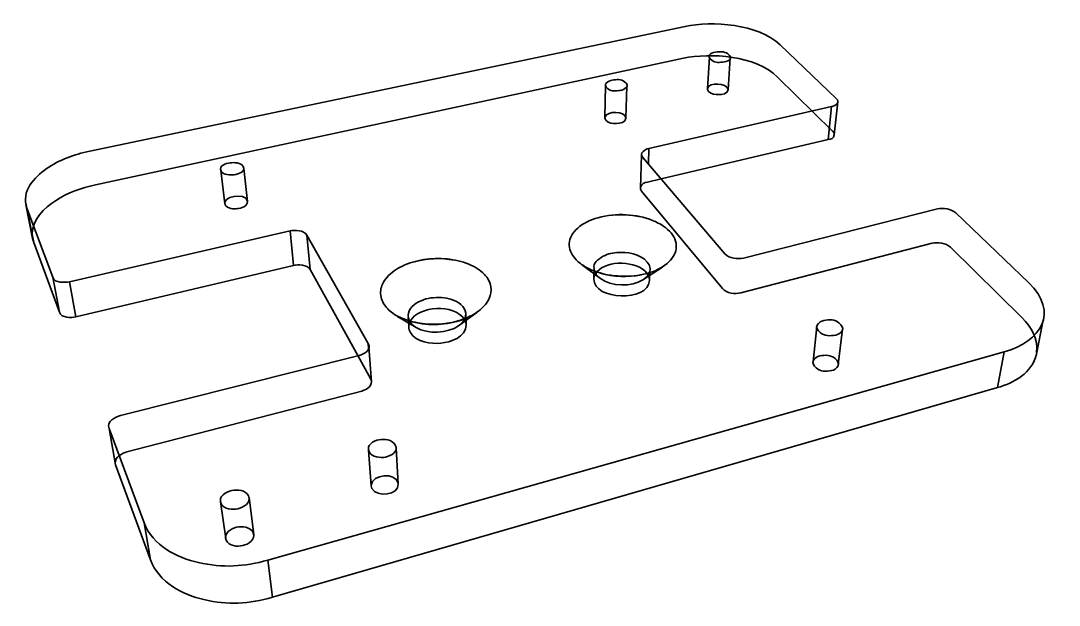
# Model space of a CAD drawing. Header units: inches. Extents: x -7.8 to 10.9, y -9.3 to 8.2.
# Drawn here: x 0.842 to 3.441, y 3.316 to 4.778 of the extents above; entities that cross this region are included whole.
import ezdxf

# ---------------------------------------------------------------- set-up
doc = ezdxf.new("R2010")
doc.units = ezdxf.units.IN
doc.header["$MEASUREMENT"] = 0
doc.layers.add('$DDT_AUDIT_GENERATED_(989)', color=7, linetype='Continuous')

# ---------------------------------------------------------------- blocks, each defined once
blk = doc.blocks.new('block 281')
at = {"layer": '$DDT_AUDIT_GENERATED_(989)', "color": 178, "lineweight": 35, "true_color": 0x070707}
for points in [[(2.5042, 4.7637), (1.0141, 4.4514)], [(2.8824, 4.5838), (2.7427, 4.7175)], [(2.5002, 4.6841), (1.0283, 4.3675)], [(2.5651, 4.6869), (2.5604, 4.6077)], [(2.612, 4.605), (2.6173, 4.6848)], [(2.8736, 4.5016), (2.7359, 4.6371)], [(2.3055, 4.6163), (2.3037, 4.5353)], [(2.3564, 4.5342), (2.3588, 4.6141)], [(2.8775, 4.4926), (2.8863, 4.5749)], [(2.4138, 4.4582), (2.8708, 4.5632)], [(2.8708, 4.5632), (2.8621, 4.4807)], [(2.4444, 4.3823), (2.8621, 4.4807)], [(2.4138, 4.4582), (2.4124, 4.4199)], [(2.3956, 4.4422), (2.3927, 4.3595)], [(2.6042, 4.1948), (2.3987, 4.436)], [(1.3421, 4.4044), (1.3524, 4.3201)], [(1.4088, 4.326), (1.3995, 4.408)], [(2.4106, 4.3744), (2.4444, 4.3823)], [(2.5982, 4.1079), (2.3956, 4.3518)], [(0.8544, 4.3184), (0.8713, 4.2328)], [(0.857, 4.3093), (0.9215, 4.1361)], [(0.857, 4.3093), (0.8739, 4.2236)], [(3.1358, 4.307), (2.6503, 4.1842)], [(3.3647, 4.1222), (3.1819, 4.2971)], [(0.9632, 4.1252), (1.5156, 4.252)], [(1.5156, 4.252), (1.5241, 4.1657)], [(1.5577, 4.2418), (1.7111, 3.9703)], [(1.5577, 4.2418), (1.5656, 4.1554)], [(0.8739, 4.2236), (0.9384, 4.0485)], [(3.123, 4.2213), (2.6435, 4.0972)], [(3.348, 4.0345), (3.1685, 4.2113)], [(0.9795, 4.0375), (1.5241, 4.1657)], [(2.2484, 4.1657), (2.2922, 4.1332)], [(2.3988, 4.1298), (2.4475, 4.1617)], [(0.9215, 4.1361), (0.9384, 4.0485)], [(1.5656, 4.1554), (1.6848, 3.9401)], [(2.2767, 4.158), (2.2762, 4.132)], [(2.4152, 4.1281), (2.4162, 4.152)], [(0.9632, 4.1252), (0.9795, 4.0375)], [(1.7848, 4.0383), (1.8312, 4.0105)], [(1.8113, 4.0357), (1.8117, 4.0277)], [(1.9374, 4.0151), (1.9831, 4.0481)], [(1.956, 4.017), (1.9552, 4.0427)], [(3.3835, 3.9439), (3.4006, 4.0296)], [(1.8117, 4.0274), (1.8126, 4.0113)], [(2.8343, 4.0133), (2.8247, 3.9246)], [(2.8877, 3.9176), (2.8982, 4.0062)], [(1.7111, 3.9703), (1.712, 3.9579)], [(1.7193, 3.875), (1.7131, 3.9622)], [(1.6882, 3.9409), (1.0915, 3.79)], [(1.4602, 3.4286), (3.3032, 3.9495)], [(1.6848, 3.9401), (1.7174, 3.8812)], [(3.3032, 3.9495), (3.2867, 3.8602)], [(1.6949, 3.8515), (1.1074, 3.6994)], [(1.4715, 3.3357), (3.2867, 3.8602)], [(1.0624, 3.7577), (1.1502, 3.522)], [(1.0624, 3.7577), (1.0789, 3.6669)], [(1.7121, 3.7034), (1.7187, 3.6142)], [(1.7865, 3.6193), (1.7809, 3.7087)], [(1.0789, 3.6669), (1.1662, 3.4296)], [(1.3416, 3.5747), (1.3544, 3.4828)], [(1.4245, 3.4931), (1.4129, 3.5849)], [(1.1502, 3.522), (1.1662, 3.4296)], [(1.4602, 3.4286), (1.4715, 3.3357)]]:
    blk.add_lwpolyline(points, dxfattribs=at)
for points in [[(2.7427, 4.7175), (2.6869, 4.7709), (2.5715, 4.7779), (2.5042, 4.7637)], [(2.7359, 4.6371), (2.681, 4.6912), (2.5672, 4.6985), (2.5002, 4.6841)], [(2.5631, 4.6013), (2.5611, 4.6031), (2.5603, 4.605), (2.5604, 4.6077)], [(2.5605, 4.6088), (2.5642, 4.6248), (2.6083, 4.6225), (2.6118, 4.6067)], [(2.8708, 4.5632), (2.8827, 4.5659), (2.8934, 4.5732), (2.8824, 4.5838)], [(2.304, 4.5373), (2.3089, 4.5535), (2.3541, 4.5522), (2.3563, 4.5351)], [(2.306, 4.5295), (2.3044, 4.5312), (2.3037, 4.533), (2.3037, 4.5353)], [(2.8775, 4.4925), (2.8777, 4.4964), (2.8766, 4.499), (2.8736, 4.5016)], [(2.8621, 4.4807), (2.8695, 4.4824), (2.8763, 4.4829), (2.8775, 4.4925)], [(2.393, 4.3616), (2.3955, 4.3715), (2.4025, 4.3725), (2.4106, 4.3744)], [(1.3533, 4.3171), (1.3424, 4.3381), (1.4046, 4.3499), (1.4087, 4.3265)], [(2.3956, 4.3518), (2.3935, 4.3541), (2.3926, 4.3564), (2.3927, 4.3595)], [(2.3934, 4.2871), (2.3663, 4.293), (2.3401, 4.2941), (2.3126, 4.2904)], [(3.1819, 4.2971), (3.171, 4.3076), (3.1497, 4.3105), (3.1358, 4.307)], [(0.8702, 4.2422), (0.8703, 4.2409), (0.8703, 4.2396), (0.8705, 4.2383)], [(1.5156, 4.252), (1.5271, 4.2546), (1.5503, 4.2549), (1.5577, 4.2418)], [(0.8713, 4.2328), (0.8719, 4.2296), (0.8728, 4.2266), (0.8739, 4.2236)], [(3.1685, 4.2113), (3.1577, 4.2219), (3.1367, 4.2249), (3.123, 4.2213)], [(1.8239, 4.174), (1.8587, 4.184), (1.8915, 4.1855), (1.9272, 4.1789)], [(2.6503, 4.1842), (2.6367, 4.1808), (2.6144, 4.1829), (2.6042, 4.1948)], [(1.5241, 4.1657), (1.5356, 4.1684), (1.5583, 4.1685), (1.5656, 4.1554)], [(2.4086, 4.1466), (2.3838, 4.1779), (2.3096, 4.18), (2.2835, 4.1495)], [(2.4097, 4.1739), (2.4173, 4.1654), (2.4186, 4.1581), (2.4146, 4.1475)], [(0.9215, 4.1361), (0.9271, 4.1211), (0.9518, 4.1226), (0.9632, 4.1252)], [(2.2835, 4.1495), (2.2792, 4.1449), (2.277, 4.1401), (2.2763, 4.1338)], [(2.2881, 4.1365), (2.2832, 4.1407), (2.28, 4.1454), (2.2779, 4.1515)], [(2.2913, 4.1466), (2.3266, 4.1369), (2.3596, 4.1355), (2.3955, 4.1423)], [(2.3988, 4.1298), (2.3706, 4.1112), (2.3193, 4.113), (2.2922, 4.1332)], [(2.4146, 4.1475), (2.4116, 4.1407), (2.4074, 4.1357), (2.4013, 4.1315)], [(2.4091, 4.1459), (2.4089, 4.1461), (2.4088, 4.1463), (2.4086, 4.1466)], [(2.4151, 4.131), (2.4146, 4.1367), (2.4127, 4.1414), (2.4091, 4.1459)], [(2.2762, 4.132), (2.2751, 4.078), (2.4123, 4.0738), (2.4152, 4.1278)], [(2.6435, 4.0972), (2.6301, 4.0937), (2.6081, 4.0959), (2.5982, 4.1079)], [(3.3032, 3.9495), (3.3953, 3.9755), (3.4408, 4.0494), (3.3647, 4.1222)], [(1.8163, 4.0265), (1.8377, 4.0654), (1.9267, 4.0695), (1.9511, 4.0321)], [(0.9384, 4.0485), (0.9439, 4.0335), (0.9681, 4.0348), (0.9795, 4.0375)], [(1.9492, 4.0309), (1.9058, 4.0157), (1.8663, 4.0137), (1.8216, 4.0247)], [(1.9432, 4.0198), (1.9473, 4.0235), (1.9503, 4.0277), (1.9527, 4.0327)], [(1.9511, 4.0321), (1.9532, 4.0289), (1.9546, 4.0256), (1.9554, 4.0218)], [(3.3842, 3.9476), (3.3892, 3.9817), (3.3704, 4.0125), (3.348, 4.0345)], [(1.8167, 3.9979), (1.8142, 4.0021), (1.8129, 4.0063), (1.8126, 4.0113)], [(1.8127, 4.0148), (1.8131, 4.019), (1.8142, 4.0228), (1.8163, 4.0265)], [(1.8145, 4.027), (1.8147, 4.0266), (1.815, 4.0261), (1.8152, 4.0257)], [(1.8152, 4.0257), (1.8181, 4.021), (1.8216, 4.0172), (1.8261, 4.014)], [(1.8312, 4.0105), (1.8605, 3.9931), (1.9097, 3.995), (1.9374, 4.0151)], [(1.7111, 3.9703), (1.7201, 3.9543), (1.7014, 3.9443), (1.6882, 3.9409)], [(3.2867, 3.8602), (3.3257, 3.8714), (3.3743, 3.8972), (3.3835, 3.9439)], [(1.7193, 3.875), (1.7202, 3.8618), (1.7049, 3.8541), (1.6949, 3.8515)], [(1.7174, 3.8812), (1.7181, 3.8799), (1.7186, 3.8786), (1.719, 3.8772)], [(1.0915, 3.79), (1.0778, 3.7866), (1.0557, 3.7758), (1.0624, 3.7577)], [(1.1074, 3.6994), (1.0956, 3.6963), (1.077, 3.6868), (1.0779, 3.6712)], [(1.7187, 3.6165), (1.7207, 3.6439), (1.7797, 3.6486), (1.7861, 3.6218)], [(1.7204, 3.6081), (1.7194, 3.6101), (1.7188, 3.612), (1.7187, 3.6142)], [(1.7865, 3.6193), (1.7882, 3.591), (1.7329, 3.584), (1.7204, 3.6081)]]:
    blk.add_open_spline(points, degree=3, dxfattribs=at)
for points, knots in [([(2.5679, 4.6821), (2.5565, 4.6938), (2.5732, 4.6989), (2.5849, 4.6999), (2.5962, 4.7009), (2.6055, 4.7014), (2.6146, 4.6921), (2.626, 4.6804), (2.6093, 4.6754), (2.5977, 4.6743), (2.5863, 4.6733), (2.577, 4.6728), (2.5679, 4.6821)], [0, 0, 0, 0, 1, 1, 1, 2, 2, 2, 3, 3, 3, 4, 4, 4, 4]), ([(2.3079, 4.6113), (2.3028, 4.6171), (2.305, 4.6211), (2.3108, 4.625), (2.3156, 4.6282), (2.3205, 4.6293), (2.3261, 4.6299), (2.3378, 4.6311), (2.3474, 4.6322), (2.3565, 4.6218), (2.3615, 4.616), (2.3593, 4.612), (2.3536, 4.6081), (2.3488, 4.6049), (2.3438, 4.6038), (2.3382, 4.6032), (2.3265, 4.602), (2.3169, 4.6009), (2.3079, 4.6113)], [0, 0, 0, 0, 1, 1, 1, 2, 2, 2, 3, 3, 3, 4, 4, 4, 5, 5, 5, 6, 6, 6, 6]), ([(2.612, 4.605), (2.6113, 4.5949), (2.5959, 4.5933), (2.589, 4.5932), (2.579, 4.593), (2.5708, 4.5931), (2.5631, 4.6013)], [0, 0, 0, 0, 1, 1, 1, 2, 2, 2, 2]), ([(2.3564, 4.5342), (2.3561, 4.5236), (2.3403, 4.5213), (2.333, 4.521), (2.3225, 4.5206), (2.3138, 4.5203), (2.306, 4.5295)], [0, 0, 0, 0, 1, 1, 1, 2, 2, 2, 2]), ([(1.0141, 4.4514), (0.9746, 4.4432), (0.9391, 4.4307), (0.9054, 4.4074), (0.876, 4.387), (0.8415, 4.3507), (0.857, 4.3093)], [0, 0, 0, 0, 1, 1, 1, 2, 2, 2, 2]), ([(2.3987, 4.436), (2.394, 4.4415), (2.3941, 4.4457), (2.3991, 4.4509), (2.4034, 4.4553), (2.4082, 4.457), (2.4138, 4.4582)], [0, 0, 0, 0, 1, 1, 1, 2, 2, 2, 2]), ([(1.343, 4.4017), (1.3356, 4.4156), (1.3554, 4.4208), (1.3658, 4.4224), (1.3745, 4.4238), (1.3929, 4.4237), (1.3983, 4.4135), (1.4057, 4.3996), (1.3859, 4.3944), (1.3754, 4.3928), (1.3668, 4.3914), (1.3484, 4.3915), (1.343, 4.4017)], [0, 0, 0, 0, 1, 1, 1, 2, 2, 2, 3, 3, 3, 4, 4, 4, 4]), ([(1.0283, 4.3675), (0.9923, 4.3597), (0.9596, 4.348), (0.9285, 4.3278), (0.9016, 4.3103), (0.8689, 4.2799), (0.8702, 4.2422)], [0, 0, 0, 0, 1, 1, 1, 2, 2, 2, 2]), ([(1.4088, 4.326), (1.4102, 4.3136), (1.3925, 4.309), (1.3838, 4.3079), (1.3754, 4.3067), (1.3584, 4.3073), (1.3533, 4.3171)], [0, 0, 0, 0, 1, 1, 1, 2, 2, 2, 2]), ([(2.4691, 4.2471), (2.4638, 4.2534), (2.4575, 4.2588), (2.4508, 4.2635), (2.4422, 4.2696), (2.4327, 4.2745), (2.423, 4.2785), (2.4021, 4.287), (2.3796, 4.2912), (2.3571, 4.2925), (2.3333, 4.2938), (2.3093, 4.2918), (2.2863, 4.2853), (2.2677, 4.2801), (2.2499, 4.2719), (2.2355, 4.2591), (2.2292, 4.2535), (2.2236, 4.2471), (2.2197, 4.2396), (2.2167, 4.2338), (2.2147, 4.2273), (2.2144, 4.2207), (2.214, 4.2142), (2.2152, 4.2075), (2.2175, 4.2014), (2.2202, 4.1945), (2.2243, 4.1884), (2.2291, 4.1829), (2.2355, 4.1756), (2.2432, 4.1696), (2.2514, 4.1644), (2.2599, 4.1592), (2.2689, 4.1549), (2.2781, 4.1515), (2.2989, 4.1437), (2.3211, 4.1398), (2.3434, 4.1389), (2.3655, 4.138), (2.3877, 4.14), (2.409, 4.1459), (2.4272, 4.1508), (2.4449, 4.1586), (2.4593, 4.1707), (2.4652, 4.1757), (2.4706, 4.1815), (2.4747, 4.1881), (2.4784, 4.1939), (2.481, 4.2003), (2.482, 4.207), (2.4829, 4.2134), (2.4824, 4.2201), (2.4806, 4.2263), (2.4783, 4.234), (2.4741, 4.241), (2.4691, 4.2471)], [0, 0, 0, 0, 1, 1, 1, 2, 2, 2, 3, 3, 3, 4, 4, 4, 5, 5, 5, 6, 6, 6, 7, 7, 7, 8, 8, 8, 9, 9, 9, 10, 10, 10, 11, 11, 11, 12, 12, 12, 13, 13, 13, 14, 14, 14, 15, 15, 15, 16, 16, 16, 17, 17, 17, 18, 18, 18, 18]), ([(2.2779, 4.1515), (2.2722, 4.1694), (2.281, 4.1771), (2.2946, 4.1859), (2.3069, 4.1938), (2.3194, 4.1968), (2.3337, 4.1981), (2.3572, 4.2002), (2.3929, 4.195), (2.4097, 4.1739)], [0, 0, 0, 0, 1, 1, 1, 2, 2, 2, 3, 3, 3, 3]), ([(1.7495, 4.0706), (1.7436, 4.0805), (1.741, 4.0924), (1.7425, 4.1039), (1.7432, 4.1092), (1.7447, 4.1144), (1.747, 4.1193), (1.7498, 4.1255), (1.7538, 4.1311), (1.7583, 4.1362), (1.7688, 4.1482), (1.7824, 4.1573), (1.7968, 4.1642), (1.8135, 4.1722), (1.8314, 4.1774), (1.8496, 4.1803), (1.869, 4.1833), (1.8889, 4.1839), (1.9085, 4.182), (1.9272, 4.1802), (1.9457, 4.1762), (1.963, 4.169), (1.9776, 4.1631), (1.9913, 4.1549), (2.002, 4.1434), (2.0101, 4.1346), (2.0164, 4.1238), (2.0182, 4.1121), (2.0197, 4.1026), (2.0181, 4.0924), (2.0143, 4.0835), (2.0095, 4.0722), (2.001, 4.0628), (1.9914, 4.0549), (1.9809, 4.0463), (1.9691, 4.0395), (1.9567, 4.0343), (1.9414, 4.0278), (1.9251, 4.0236), (1.9086, 4.0212), (1.8925, 4.0188), (1.8763, 4.0182), (1.8601, 4.0192), (1.843, 4.0203), (1.826, 4.0232), (1.8097, 4.0285), (1.7966, 4.0327), (1.7841, 4.0384), (1.7729, 4.0462), (1.7636, 4.0528), (1.7553, 4.0608), (1.7495, 4.0706)], [0, 0, 0, 0, 1, 1, 1, 2, 2, 2, 3, 3, 3, 4, 4, 4, 5, 5, 5, 6, 6, 6, 7, 7, 7, 8, 8, 8, 9, 9, 9, 10, 10, 10, 11, 11, 11, 12, 12, 12, 13, 13, 13, 14, 14, 14, 15, 15, 15, 16, 16, 16, 17, 17, 17, 17]), ([(1.9527, 4.0327), (1.961, 4.0515), (1.9477, 4.067), (1.9322, 4.0753), (1.9157, 4.0841), (1.8996, 4.0862), (1.8813, 4.0855), (1.863, 4.0849), (1.8473, 4.0813), (1.8315, 4.0711), (1.8167, 4.0614), (1.8047, 4.0453), (1.8145, 4.027)], [0, 0, 0, 0, 1, 1, 1, 2, 2, 2, 3, 3, 3, 4, 4, 4, 4]), ([(2.8383, 4.0024), (2.8326, 4.0089), (2.8317, 4.0142), (2.838, 4.0208), (2.8433, 4.0265), (2.8493, 4.0279), (2.8564, 4.0288), (2.8717, 4.0307), (2.8832, 4.03), (2.8943, 4.0172), (2.9, 4.0107), (2.9009, 4.0055), (2.8946, 3.9988), (2.8893, 3.9932), (2.8833, 3.9917), (2.8762, 3.9908), (2.8609, 3.9889), (2.8494, 3.9897), (2.8383, 4.0024)], [0, 0, 0, 0, 1, 1, 1, 2, 2, 2, 3, 3, 3, 4, 4, 4, 5, 5, 5, 6, 6, 6, 6]), ([(1.956, 4.017), (1.957, 3.986), (1.9161, 3.9735), (1.893, 3.9713), (1.8699, 3.969), (1.8309, 3.9738), (1.8167, 3.9979)], [0, 0, 0, 0, 1, 1, 1, 2, 2, 2, 2]), ([(2.8286, 3.9135), (2.8231, 3.9201), (2.8222, 3.9252), (2.8282, 3.9319), (2.8333, 3.9377), (2.8392, 3.9392), (2.8463, 3.9402), (2.8616, 3.9422), (2.8729, 3.9413), (2.8838, 3.9285), (2.8893, 3.922), (2.8902, 3.9168), (2.8842, 3.9101), (2.8791, 3.9043), (2.8732, 3.9028), (2.8661, 3.9019), (2.8508, 3.8998), (2.8395, 3.9007), (2.8286, 3.9135)], [0, 0, 0, 0, 1, 1, 1, 2, 2, 2, 3, 3, 3, 4, 4, 4, 5, 5, 5, 6, 6, 6, 6]), ([(1.7137, 3.6994), (1.7048, 3.7163), (1.7241, 3.7269), (1.7383, 3.7297), (1.7509, 3.7322), (1.7718, 3.7304), (1.779, 3.7167), (1.7879, 3.6999), (1.7686, 3.6893), (1.7543, 3.6864), (1.7418, 3.6839), (1.7209, 3.6858), (1.7137, 3.6994)], [0, 0, 0, 0, 1, 1, 1, 2, 2, 2, 3, 3, 3, 4, 4, 4, 4]), ([(1.3427, 3.5707), (1.3353, 3.5883), (1.3556, 3.5994), (1.3697, 3.6026), (1.3827, 3.6056), (1.4052, 3.6044), (1.4117, 3.5891), (1.4192, 3.5715), (1.3989, 3.5604), (1.3847, 3.5571), (1.3717, 3.5542), (1.3492, 3.5553), (1.3427, 3.5707)], [0, 0, 0, 0, 1, 1, 1, 2, 2, 2, 3, 3, 3, 4, 4, 4, 4]), ([(1.1502, 3.522), (1.1715, 3.4648), (1.2334, 3.4344), (1.2863, 3.4224), (1.3466, 3.4088), (1.4012, 3.4119), (1.4602, 3.4286)], [0, 0, 0, 0, 1, 1, 1, 2, 2, 2, 2]), ([(1.3556, 3.4785), (1.3483, 3.4959), (1.3678, 3.5073), (1.3819, 3.5107), (1.395, 3.5137), (1.417, 3.5124), (1.4234, 3.4971), (1.4306, 3.4797), (1.4111, 3.4683), (1.3971, 3.4649), (1.384, 3.4619), (1.3619, 3.4632), (1.3556, 3.4785)], [0, 0, 0, 0, 1, 1, 1, 2, 2, 2, 3, 3, 3, 4, 4, 4, 4]), ([(1.1662, 3.4296), (1.1871, 3.3729), (1.247, 3.342), (1.2998, 3.3297), (1.3593, 3.3158), (1.4132, 3.3188), (1.4715, 3.3357)], [0, 0, 0, 0, 1, 1, 1, 2, 2, 2, 2])]:
    blk.add_open_spline(points, degree=3, knots=knots, dxfattribs=at)

msp = doc.modelspace()

# ---------------------------------------------------------------- block references
at = {"layer": '$DDT_AUDIT_GENERATED_(989)'}
msp.add_blockref('block 281', (0, 0), dxfattribs=at)

doc.saveas('drawing.dxf')
